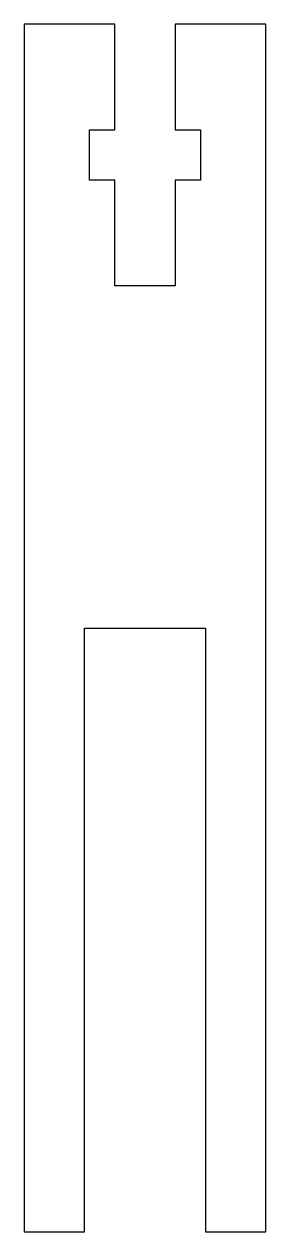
# Model space of a CAD drawing. Header units: millimetres. Extents: x -6 to 6, y 0 to 60.
import ezdxf

# ---------------------------------------------------------------- set-up
doc = ezdxf.new("R2010")
doc.units = ezdxf.units.MM

msp = doc.modelspace()

# ---------------------------------------------------------------- linework, layer by layer
at = {"color": 7, "linetype": 'Continuous', "lineweight": 25}
for p, q in [((-6, 60), (-6, 0)), ((-1.5, 60), (-6, 60)), ((-1.5, 54.75), (-1.5, 60)), ((1.5, 60), (1.5, 54.75)), ((6, 60), (1.5, 60)), ((6, 0), (6, 60)), ((-2.75, 54.75), (-1.5, 54.75)), ((-2.75, 52.25), (-2.75, 54.75)), ((1.5, 54.75), (2.75, 54.75)), ((2.75, 54.75), (2.75, 52.25)), ((-1.5, 52.25), (-2.75, 52.25)), ((-1.5, 47), (-1.5, 52.25)), ((1.5, 52.25), (1.5, 47)), ((2.75, 52.25), (1.5, 52.25)), ((1.5, 47), (-1.5, 47)), ((-3, 30), (3, 30)), ((-3, 0), (-3, 30)), ((3, 30), (3, 0)), ((-6, 0), (-3, 0)), ((3, 0), (6, 0))]:
    msp.add_line(p, q, dxfattribs=at)

doc.saveas('drawing.dxf')
